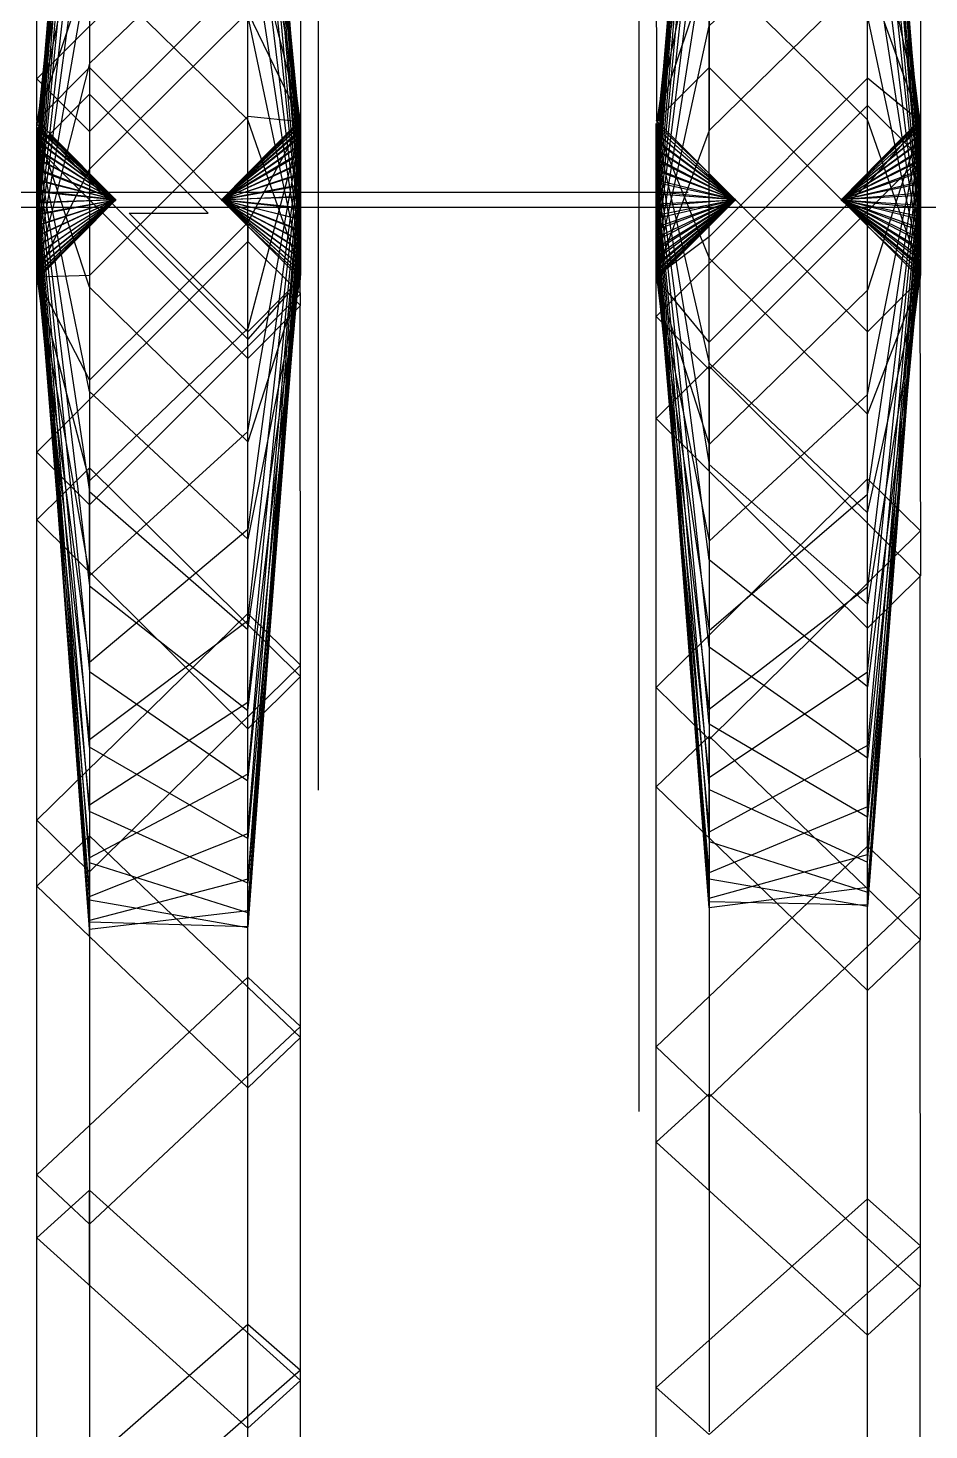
# Model space of a CAD drawing. Header units: millimetres. Extents: x -300 to 383236, y -195106 to -144646.
# Drawn here: x 27720.8 to 27781.1, y -163284 to -163190.1 of the extents above; entities that cross this region are included whole.
import ezdxf

# ---------------------------------------------------------------- set-up
doc = ezdxf.new("R2010")
doc.units = ezdxf.units.MM
doc.header["$LTSCALE"] = 60
doc.layers.add('EQUIPMENT', color=253, linetype='Continuous', lineweight=0)

# ---------------------------------------------------------------- blocks, each defined once
blk = doc.blocks.new('A$Cc6299706')
at = {"layer": 'EQUIPMENT', "lineweight": -3}
blk.add_lwpolyline([(-44964.73458277179, 31713.33238553799, 1.000000487800738), (-43530.33098020428, 32097.67504573001, 1.000000487800748)], format="xyb", close=True, dxfattribs=at)
for points in [[(-43600.99238577711, 31924.17007420801), (-43600.99238577711, 31899.42270725376), (-43604.52898383436, 31902.72999970133), (-43604.52898383436, 31920.66875393684)], [(-43578.3264082032, 31843.49859682722), (-43578.3264082032, 32044.50260261983), (-43599.82821883557, 32044.50260261983), (-43599.82821883557, 31865.00040745961)], [(-43615.12995855958, 31958.21313780152), (-43615.12995855958, 31913.61319671541)], [(-43615.12995855958, 31860.1320729768), (-43618.66655661684, 31905.04069469134), (-43613.36606925422, 31904.5027084532), (-43618.66655661684, 31899.86367958011), (-43615.12995855958, 31868.37825547937), (-43604.52898383436, 31876.3422156931), (-43601.01884411668, 31907.63361197022), (-43606.29287313973, 31904.5027084532), (-43601.01884411668, 31906.9721534807), (-43604.52898383436, 31870.84770050687), (-43615.12995855958, 31863.98617110903), (-43618.66655661684, 31900.2870130134), (-43613.36606925422, 31904.5027084532), (-43618.64009827726, 31904.31750007615), (-43615.12995855958, 31950.14334422945), (-43604.52898383436, 31952.80681708055), (-43600.99238577711, 31906.91041735503), (-43606.29287313973, 31904.5027084532), (-43600.99238577711, 31907.57187584451), (-43604.52898383436, 31951.28105283143), (-43615.12995855958, 31947.15355185689), (-43618.64009827726, 31903.55020822831)], [(-43618.64009827726, 31908.48027883681), (-43613.36606925422, 31904.5027084532), (-43618.64009827726, 31907.91583425908), (-43615.12995855958, 31950.04633031767), (-43604.52898383436, 31945.16917638834), (-43600.99238577711, 31903.15333313461), (-43606.29287313973, 31904.5027084532), (-43600.99238577711, 31902.42131907288), (-43604.52898383436, 31940.81236980409), (-43615.12995855958, 31947.01244071244), (-43618.52544547241, 31909.72382079707)], [(-43576.97703288459, 31909.75909858321), (-43573.63446265092, 31949.31431625593), (-43563.02466847916, 31944.75466240158), (-43559.48807042192, 31903.35618040473), (-43564.79737723107, 31904.5027084532), (-43559.48807042192, 31902.58888855689), (-43563.02466847916, 31940.55660585481), (-43573.63446265092, 31946.50091281389), (-43577.01231067069, 31909.7679180297)], [(-43559.48807042192, 31908.42736215763), (-43563.02466847916, 31946.16577384587), (-43573.63446265092, 31940.08035574238), (-43577.13578292207, 31902.50951353814)], [(-43618.56072325852, 31909.73264024362), (-43615.12995855958, 31943.07896756149), (-43604.52898383436, 31935.68827137201), (-43600.99238577711, 31901.73340224377), (-43606.29287313973, 31904.5027084532), (-43600.99238577711, 31901.10722154037), (-43604.52898383436, 31929.90271445042), (-43615.12995855958, 31938.32528588352), (-43618.59600104463, 31909.73264024362)], [(-43559.48807042192, 31908.92125116313), (-43563.02466847916, 31942.32049516019), (-43573.63446265092, 31934.99153509639), (-43577.13578292207, 31901.78631892295)], [(-43577.0475884568, 31909.7679180297), (-43573.63446265092, 31942.74382859348), (-43563.02466847916, 31935.53834078107), (-43559.48807042192, 31901.87451338822), (-43564.79737723107, 31904.5027084532), (-43559.48807042192, 31901.2130548987), (-43563.02466847916, 31929.83215887823), (-43573.63446265092, 31938.1224386134), (-43577.08286624291, 31909.7679180297)], [(-43573.63446265092, 31942.85848139833), (-43573.63446265092, 31909.13291787978)], [(-43563.02466847916, 31885.82312070941), (-43563.02466847916, 31902.72999970133), (-43563.02466847916, 31920.66875393684), (-43559.48807042192, 31924.16125476146), (-43573.63446265092, 31938.14889695299), (-43577.17106070818, 31934.64757668185)], [(-43604.49370604825, 31902.77409693396), (-43606.29287313973, 31904.5027084532), (-43600.99238577711, 31899.69611009608), (-43604.52898383436, 31909.84729304847), (-43615.12995855958, 31920.22778161052), (-43618.66655661684, 31909.80319581584), (-43618.66655661684, 31934.65639612837)], [(-43615.12995855958, 31933.95084040625), (-43615.12995855958, 31906.54882004742)], [(-43562.98939069307, 31902.77409693396), (-43564.79737723107, 31904.5027084532), (-43559.48807042192, 31899.73138788222), (-43563.02466847916, 31909.84729304847), (-43573.63446265092, 31920.21014271748), (-43577.13578292207, 31909.83847360192), (-43577.17106070818, 31934.64757668185), (-43563.02466847916, 31920.66875393684), (-43563.02466847916, 31927.66257503263), (-43563.02466847916, 31923.54389350461)], [(-43618.64009827726, 31909.80319581584), (-43618.64009827726, 31909.60916799221), (-43615.12995855958, 31932.84840959038), (-43604.52898383436, 31923.57035184417), (-43600.99238577711, 31900.55159640919), (-43606.29287313973, 31904.5027084532), (-43600.99238577711, 31900.07534629673), (-43604.52898383436, 31916.8411141442), (-43615.12995855958, 31926.77181093341), (-43618.64009827726, 31909.77673747625)], [(-43577.10932458249, 31909.7679180297), (-43573.63446265092, 31932.74257623208), (-43563.02466847916, 31923.54389350461), (-43559.48807042192, 31900.63097142793), (-43564.79737723107, 31904.5027084532), (-43559.48807042192, 31900.12826297591), (-43563.02466847916, 31916.83229469768), (-43573.63446265092, 31926.72771370078), (-43577.13578292207, 31909.77673747625), (-43577.13578292207, 31909.60034854572)], [(-43615.12995855958, 31885.69082901151), (-43618.66655661684, 31899.21104053712), (-43613.36606925422, 31904.5027084532), (-43618.64009827726, 31900.29583245992), (-43615.12995855958, 31920.48354555979), (-43604.52898383436, 31930.09674227402), (-43600.99238577711, 31909.67090411791), (-43606.29287313973, 31904.5027084532), (-43600.99238577711, 31909.78555692277), (-43604.52898383436, 31923.78201856081), (-43615.12995855958, 31913.61319671541), (-43618.64009827726, 31899.86367958011), (-43613.36606925422, 31904.5027084532), (-43618.66655661684, 31900.79854091194), (-43615.12995855958, 31860.46721194482)], [(-43559.52334820802, 31909.75909858321), (-43563.02466847916, 31912.63423815092), (-43573.63446265092, 31902.01562453267), (-43577.13578292207, 31899.38742946765), (-43571.86175389904, 31904.5027084532), (-43577.13578292207, 31900.05770740368), (-43573.63446265092, 31916.14437786858), (-43563.02466847916, 31926.09271355085), (-43559.48807042192, 31909.75909858321), (-43564.79737723107, 31904.5027084532), (-43559.52334820802, 31909.83847360192), (-43563.02466847916, 31919.53104533489), (-43573.63446265092, 31909.13291787978), (-43577.13578292207, 31899.66965175651), (-43571.86175389904, 31904.5027084532), (-43577.17106070818, 31899.20222109057), (-43573.63446265092, 31888.1161768064)], [(-43559.48807042192, 31924.16125476146), (-43559.48807042192, 31899.44034614683)], [(-43559.48807042192, 31879.33200806567), (-43563.02466847916, 31875.82186834801), (-43577.17106070818, 31889.86242721869), (-43573.63446265092, 31893.37256693638), (-43573.63446265092, 31906.26659775859), (-43573.63446265092, 31918.15521167671)], [(-43615.12995855958, 31857.87429466595), (-43618.66655661684, 31901.38944382923), (-43613.36606925422, 31904.5027084532), (-43618.64009827726, 31899.5285406121), (-43615.12995855958, 31906.54882004742), (-43604.52898383436, 31917.06160030737), (-43601.01884411668, 31909.82083470888), (-43606.29287313973, 31904.5027084532), (-43601.01884411668, 31909.71500135055), (-43604.52898383436, 31910.06777921163), (-43615.12995855958, 31899.44034614683), (-43618.64009827726, 31899.30805444891), (-43613.36606925422, 31904.5027084532), (-43618.66655661684, 31902.04208287223), (-43615.12995855958, 31856.26915539805)], [(-43559.48807042192, 31907.28083410913), (-43573.63446265092, 31893.14326132667), (-43577.17106070818, 31896.67985938392), (-43563.02466847916, 31910.81743216638), (-43559.48807042192, 31907.28083410913), (-43559.52334820802, 31909.75909858321), (-43564.79737723107, 31904.5027084532), (-43559.52334820802, 31909.57389020613), (-43563.02466847916, 31905.55222258989), (-43573.63446265092, 31894.9600673112), (-43577.13578292207, 31899.21985998364), (-43571.86175389904, 31904.5027084532), (-43577.17106070818, 31899.27277666279), (-43573.63446265092, 31881.64270305571), (-43563.02466847916, 31891.4763859331), (-43559.52334820802, 31908.85069559091), (-43564.79737723107, 31904.5027084532), (-43559.52334820802, 31909.2652095777), (-43563.02466847916, 31898.44374868927), (-43573.63446265092, 31888.1161768064), (-43573.63446265092, 31886.35228750102)], [(-43615.12995855958, 31734.54315443496), (-43615.12995855958, 31734.90475174256), (-43615.12995855958, 31732.90273738101), (-43618.66655661684, 31733.06148741847), (-43618.66655661684, 31734.55197388151), (-43618.66655661684, 31739.64961397399), (-43618.66655661684, 31748.24857433765), (-43618.66655661684, 31760.17246604188), (-43618.66655661684, 31775.15670569097), (-43618.66655661684, 31792.89261265636), (-43618.66655661684, 31812.99213129097), (-43618.66655661684, 31835.04074760801), (-43618.66655661684, 31858.57103094157), (-43618.66655661684, 31883.07145339304), (-43618.66655661684, 31908.02166761739), (-43618.66655661684, 31909.74145969014)], [(-43615.12995855958, 31905.76388930653), (-43618.66655661684, 31909.56507075958)], [(-43615.12995855958, 31855.69589137381), (-43618.66655661684, 31902.75645804089), (-43613.36606925422, 31904.5027084532), (-43618.64009827726, 31899.18458219753), (-43615.12995855958, 31892.43770560452), (-43604.52898383436, 31902.96812475754), (-43601.01884411668, 31909.49451518738), (-43606.29287313973, 31904.5027084532), (-43601.01884411668, 31909.16819566589), (-43604.52898383436, 31895.88610919651), (-43615.12995855958, 31885.69082901151), (-43615.12995855958, 31879.57895256842)], [(-43573.66974043704, 31906.24013941899), (-43571.86175389904, 31904.5027084532), (-43577.17106070818, 31909.34458459642), (-43573.63446265092, 31900.5868741953), (-43563.02466847916, 31890.1534689541), (-43559.5145287615, 31899.17576275101), (-43559.48807042192, 31879.33200806567), (-43573.63446265092, 31893.37256693638), (-43573.63446265092, 31868.60756108905), (-43577.17106070818, 31865.20325472973), (-43563.02466847916, 31851.57720984578), (-43559.48807042192, 31854.98151620514), (-43573.63446265092, 31868.60756108905), (-43573.63446265092, 31844.66276376876), (-43577.17106070818, 31841.43484633997), (-43563.02466847916, 31828.52317662469), (-43559.48807042192, 31831.75109405351), (-43573.63446265092, 31844.66276376876), (-43573.63446265092, 31822.05852232054)], [(-43577.17106070818, 31765.38475893922), (-43577.17106070818, 31780.62476253758), (-43577.17106070818, 31798.66053068491), (-43577.17106070818, 31819.08636884102), (-43577.17106070818, 31841.43484633997), (-43577.17106070818, 31865.20325472973), (-43577.17106070818, 31889.86242721869), (-43577.17106070818, 31909.60916799221), (-43573.63446265092, 31906.26659775859)], [(-43577.02994956374, 31909.58270965265), (-43577.13578292207, 31908.40090381804), (-43571.86175389904, 31904.5027084532), (-43577.13578292207, 31908.90361227009), (-43577.06522734986, 31909.59152909917)], [(-43577.10050513597, 31909.59152909917), (-43577.13578292207, 31909.30048736378), (-43571.86175389904, 31904.5027084532)], [(-43576.98585233111, 31909.58270965265), (-43577.13578292207, 31907.81000090078), (-43571.86175389904, 31904.5027084532)], [(-43617.77579251763, 31908.91243171661), (-43618.66655661684, 31908.02166761739), (-43604.52898383436, 31893.88409483492), (-43600.99238577711, 31897.42069289218), (-43601.01884411668, 31899.16694330449), (-43604.52898383436, 31888.30138518345), (-43615.12995855958, 31898.65541540594), (-43618.66655661684, 31909.28284847074), (-43613.36606925422, 31904.5027084532), (-43618.66655661684, 31907.85409813341), (-43615.12995855958, 31878.67054957619), (-43604.52898383436, 31870.31853371528), (-43601.01884411668, 31899.69611009608), (-43606.29287313973, 31904.5027084532), (-43604.49370604825, 31902.76527748742)], [(-43615.12995855958, 31884.08568974365), (-43615.12995855958, 31886.56395421767), (-43615.12995855958, 31879.57895256842), (-43615.12995855958, 31884.96763439629), (-43604.52898383436, 31875.74249332926), (-43601.01884411668, 31899.41388780724), (-43601.01884411668, 31899.23749887671), (-43604.52898383436, 31881.78381420013), (-43615.12995855958, 31891.67923320322), (-43618.66655661684, 31908.89479282354), (-43613.36606925422, 31904.5027084532), (-43618.66655661684, 31907.22791743001), (-43615.12995855958, 31872.9290898872), (-43604.52898383436, 31865.61776871649), (-43601.01884411668, 31900.08416574328), (-43606.29287313973, 31904.5027084532), (-43601.01884411668, 31900.56041585574), (-43604.52898383436, 31861.74603169122), (-43615.12995855958, 31867.85790813431), (-43618.66655661684, 31906.53118115438), (-43613.36606925422, 31904.5027084532), (-43618.66655661684, 31908.41854271111), (-43615.12995855958, 31884.96763439629)], [(-43615.12995855958, 31856.16332203972), (-43618.66655661684, 31903.49729154915), (-43613.36606925422, 31904.5027084532), (-43618.66655661684, 31899.31687389543), (-43615.12995855958, 31879.34082751222), (-43604.52898383436, 31888.99812145905), (-43601.01884411668, 31908.7448622326), (-43606.29287313973, 31904.5027084532), (-43601.01884411668, 31908.22451488751), (-43604.52898383436, 31882.43645324312), (-43615.12995855958, 31873.52881225104), (-43618.66655661684, 31899.53736005859), (-43613.36606925422, 31904.5027084532), (-43618.66655661684, 31904.26458339697), (-43615.12995855958, 31857.64498905624)], [(-43618.64009827726, 31908.94770950273), (-43613.36606925422, 31904.5027084532), (-43618.64009827726, 31909.32694570337)], [(-43617.80225085722, 31908.88597337705), (-43613.36606925422, 31904.5027084532), (-43617.88162587595, 31908.80659835828)], [(-43617.84634808985, 31908.84187614439), (-43613.36606925422, 31904.5027084532)], [(-43615.12995855958, 31909.0711817541), (-43615.12995855958, 31904.48506956013)], [(-43562.96293235349, 31902.80937472005), (-43564.79737723107, 31904.5027084532), (-43559.52334820802, 31900.01361017105), (-43563.02466847916, 31867.12589407257), (-43573.63446265092, 31874.56068749465), (-43577.17106070818, 31907.27201466264), (-43571.86175389904, 31904.5027084532), (-43577.17106070818, 31908.96534839577), (-43573.63446265092, 31893.55777531343), (-43563.02466847916, 31883.55652295203), (-43559.52334820802, 31899.36097112806), (-43559.52334820802, 31899.17576275101), (-43559.52334820802, 31899.44034614683), (-43563.02466847916, 31871.90603409011), (-43573.63446265092, 31880.39916109543), (-43577.17106070818, 31907.91583425908), (-43571.86175389904, 31904.5027084532), (-43577.17106070818, 31905.02305579827), (-43573.63446265092, 31861.55200386762), (-43563.02466847916, 31858.16533640133), (-43559.52334820802, 31901.71576335073), (-43564.79737723107, 31904.5027084532), (-43559.52334820802, 31902.4301385194), (-43563.02466847916, 31857.20401672991), (-43573.63446265092, 31859.03846160749), (-43577.17106070818, 31904.22048616434), (-43571.86175389904, 31904.5027084532), (-43577.17106070818, 31905.80798653916), (-43573.63446265092, 31865.02686579917)], [(-43573.63446265092, 31868.38707492589), (-43573.63446265092, 31868.60756108905), (-43573.63446265092, 31861.79894837037), (-43573.63446265092, 31868.60756108905), (-43573.63446265092, 31861.79894837037), (-43573.63446265092, 31865.83825487965), (-43563.02466847916, 31872.92027044068), (-43559.52334820802, 31907.07798683904), (-43564.79737723107, 31904.5027084532), (-43559.52334820802, 31906.3459727773), (-43563.02466847916, 31867.9901998322), (-43573.63446265092, 31862.1693651245), (-43573.63446265092, 31861.79894837037), (-43573.63446265092, 31868.60756108905), (-43573.63446265092, 31861.79894837037), (-43573.63446265092, 31868.60756108905), (-43573.63446265092, 31861.79894837037), (-43573.63446265092, 31865.02686579917), (-43563.02466847916, 31860.17617020944), (-43559.52334820802, 31901.07194375429), (-43564.79737723107, 31904.5027084532), (-43559.52334820802, 31900.49867973004), (-43563.02466847916, 31863.1836014751), (-43573.63446265092, 31869.4013112765), (-43577.17106070818, 31906.55763949397), (-43571.86175389904, 31904.5027084532), (-43577.17106070818, 31908.4890982833), (-43573.63446265092, 31886.78444038083)], [(-43559.48807042192, 31908.92125116313), (-43564.79737723107, 31904.5027084532)], [(-43573.63446265092, 31865.83825487965), (-43577.17106070818, 31900.17236020854), (-43571.86175389904, 31904.5027084532), (-43577.17106070818, 31899.45798503987), (-43573.63446265092, 31875.68075720356), (-43563.02466847916, 31884.80006491231), (-43559.52334820802, 31908.33916769236), (-43564.79737723107, 31904.5027084532), (-43559.52334820802, 31907.74826477507), (-43563.02466847916, 31878.57353566437), (-43573.63446265092, 31870.38026984096), (-43577.17106070818, 31899.7666656683), (-43571.86175389904, 31904.5027084532), (-43577.17106070818, 31900.68388810709), (-43573.63446265092, 31862.1693651245)], [(-43559.48807042192, 31908.42736215763), (-43564.79737723107, 31904.5027084532)], [(-43601.01884411668, 31901.12486043344), (-43604.52898383436, 31858.77387821169), (-43615.12995855958, 31863.5540182292), (-43618.66655661684, 31905.79916709264)], [(-43618.66655661684, 31905.79916709264), (-43613.36606925422, 31904.5027084532)], [(-43601.82141375063, 31898.25854031222), (-43604.52898383436, 31895.16291458132), (-43615.12995855958, 31905.76388930653), (-43615.12995855958, 31886.56395421767), (-43618.66655661684, 31883.07145339304), (-43604.52898383436, 31869.10145009456), (-43600.99238577711, 31872.59395091918), (-43615.12995855958, 31886.56395421767), (-43615.12995855958, 31861.94005951479), (-43618.66655661684, 31858.57103094157), (-43604.52898383436, 31845.068458309), (-43600.99238577711, 31848.44630632877), (-43615.12995855958, 31861.94005951479), (-43615.12995855958, 31838.23338725073), (-43618.66655661684, 31835.04074760801), (-43604.52898383436, 31822.29664737677), (-43600.99238577711, 31825.48046757294), (-43615.12995855958, 31838.23338725073), (-43615.12995855958, 31815.92900698441)], [(-43573.6609209905, 31906.24013941899), (-43571.86175389904, 31904.5027084532)], [(-43911.11058399946, 31905.00541690523), (-43575.04557409522, 31905.00541690523)], [(-43665.73594273045, 31904.00000000118), (-43531.87438334647, 31904.00000000118)], [(-43618.64009827726, 31903.55020822831), (-43613.36606925422, 31904.5027084532)], [(-43601.01884411668, 31901.12486043344), (-43606.29287313973, 31904.5027084532)], [(-43601.01884411668, 31901.76868002991), (-43606.29287313973, 31904.5027084532)], [(-43577.13578292207, 31901.78631892295), (-43571.86175389904, 31904.5027084532)], [(-43577.13578292207, 31902.50951353814), (-43571.86175389904, 31904.5027084532)], [(-43604.52898383436, 31876.80964635902), (-43604.52898383436, 31902.72999970133), (-43604.52898383436, 31901.71576335073)], [(-43559.48807042192, 31899.44034614683), (-43563.02466847916, 31902.72999970133)], [(-43601.01884411668, 31901.76868002991), (-43604.52898383436, 31856.78068329663), (-43615.12995855958, 31860.1320729768), (-43615.12995855958, 31855.19318292181)], [(-43559.52334820802, 31899.36097112806), (-43563.02466847916, 31877.42700761587), (-43573.63446265092, 31886.78444038083), (-43573.63446265092, 31886.35228750102), (-43573.63446265092, 31893.37256693638), (-43573.63446265092, 31893.14326132667)], [(-43559.52334820802, 31899.17576275101), (-43559.52334820802, 31899.44034614683)], [(-43559.52334820802, 31899.17576275101), (-43559.52334820802, 31899.44034614683)], [(-43559.52334820802, 31899.17576275101), (-43559.52334820802, 31899.44034614683)], [(-43559.52334820802, 31899.17576275101), (-43559.52334820802, 31899.44034614683)], [(-43559.52334820802, 31899.17576275101), (-43559.52334820802, 31899.44034614683)], [(-43559.52334820802, 31899.17576275101), (-43559.52334820802, 31899.44034614683)], [(-43559.52334820802, 31899.17576275101), (-43559.52334820802, 31899.44034614683)], [(-43559.52334820802, 31899.17576275101), (-43559.52334820802, 31899.44034614683)], [(-43559.52334820802, 31899.17576275101), (-43559.52334820802, 31899.44034614683)], [(-43559.52334820802, 31899.17576275101), (-43559.52334820802, 31899.44034614683)], [(-43559.5145287615, 31899.44034614683), (-43559.5145287615, 31899.17576275101), (-43559.5145287615, 31899.44034614683), (-43559.5145287615, 31899.17576275101), (-43559.52334820802, 31899.44034614683)], [(-43559.48807042192, 31899.25513776975), (-43559.48807042192, 31899.44034614683)], [(-43600.99238577711, 31897.42069289218), (-43601.88314987632, 31898.31145699137)], [(-43563.02466847916, 31861.25214268571), (-43563.02466847916, 31898.44374868927)], [(-43600.99238577711, 31872.59395091918), (-43601.01884411668, 31897.42069289218)], [(-43604.52898383436, 31852.48561283808), (-43604.52898383436, 31895.88610919651)], [(-43604.52898383436, 31893.88409483492), (-43604.52898383436, 31895.16291458132)], [(-43563.02466847916, 31837.65130377996), (-43563.02466847916, 31891.4763859331)], [(-43563.02466847916, 31875.82186834801), (-43563.02466847916, 31890.1534689541)], [(-43604.52898383436, 31829.26401013295), (-43604.52898383436, 31888.99812145905)], [(-43604.52898383436, 31869.10145009456), (-43604.52898383436, 31888.30138518345)], [(-43563.02466847916, 31815.56740967681), (-43563.02466847916, 31884.80006491231)], [(-43563.02466847916, 31851.57720984578), (-43563.02466847916, 31883.55652295203)], [(-43604.52898383436, 31807.64754669573), (-43604.52898383436, 31882.43645324312)], [(-43604.52898383436, 31845.068458309), (-43604.52898383436, 31881.78381420013)], [(-43563.02466847916, 31795.47671048874), (-43563.02466847916, 31878.57353566437)], [(-43559.48807042192, 31854.98151620514), (-43559.50570931497, 31879.33200806567)], [(-43563.02466847916, 31828.52317662469), (-43563.02466847916, 31877.42700761587)], [(-43604.52898383436, 31788.08601429926), (-43604.52898383436, 31876.3422156931)], [(-43604.52898383436, 31822.29664737677), (-43604.52898383436, 31875.74249332926)], [(-43563.02466847916, 31777.85545632815), (-43563.02466847916, 31872.92027044068)], [(-43600.99238577711, 31848.44630632877), (-43601.00120522363, 31872.59395091918)], [(-43563.02466847916, 31807.18893547634), (-43563.02466847916, 31871.90603409011)], [(-43604.52898383436, 31770.99392693031), (-43604.52898383436, 31870.84770050687)], [(-43604.52898383436, 31801.27108685685), (-43604.52898383436, 31870.31853371528)], [(-43563.02466847916, 31763.08288339573), (-43563.02466847916, 31867.9901998322)], [(-43563.02466847916, 31788.04191706663), (-43563.02466847916, 31867.12589407257)], [(-43604.52898383436, 31756.74170134297), (-43604.52898383436, 31866.06756048936)], [(-43604.52898383436, 31782.44156852209), (-43604.52898383436, 31865.61776871649)], [(-43563.02466847916, 31751.50295010603), (-43563.02466847916, 31863.8803377507)], [(-43563.02466847916, 31771.5230937219), (-43563.02466847916, 31863.1836014751)], [(-43615.12995855958, 31855.19318292181), (-43615.12995855958, 31861.94005951479)], [(-43615.12995855958, 31855.19318292181), (-43615.12995855958, 31861.94005951479)], [(-43615.12995855958, 31855.19318292181), (-43615.12995855958, 31861.94005951479)], [(-43615.12995855958, 31855.19318292181), (-43615.12995855958, 31861.94005951479)], [(-43615.12995855958, 31855.19318292181), (-43615.12995855958, 31861.94005951479)], [(-43615.12995855958, 31859.53235061299), (-43615.12995855958, 31861.94005951479)], [(-43604.52898383436, 31745.62919871918), (-43604.52898383436, 31862.09880955228)], [(-43604.52898383436, 31766.20496746626), (-43604.52898383436, 31861.74603169122)], [(-43563.02466847916, 31743.38023985484), (-43563.02466847916, 31860.68769810798)], [(-43563.02466847916, 31758.01170164284), (-43563.02466847916, 31860.17617020944)], [(-43604.52898383436, 31737.88572466864), (-43604.52898383436, 31859.03846160749)], [(-43604.52898383436, 31752.90524210381), (-43604.52898383436, 31858.77387821169)], [(-43563.02466847916, 31738.88232212617), (-43563.02466847916, 31858.47401702976)], [(-43563.02466847916, 31747.79878256477), (-43563.02466847916, 31858.16533640133)], [(-43604.52898383436, 31733.68766812187), (-43604.52898383436, 31856.93943333412)], [(-43563.02466847916, 31738.12384972484), (-43563.02466847916, 31857.30985008822)], [(-43563.02466847916, 31741.11364209747), (-43563.02466847916, 31857.20401672991)], [(-43604.52898383436, 31742.82461472364), (-43604.52898383436, 31856.78068329663)], [(-43604.52898383436, 31733.11440409762), (-43604.52898383436, 31855.85464141129)], [(-43604.52898383436, 31736.18357148896), (-43604.52898383436, 31855.80172473214)], [(-43559.48807042192, 31831.75109405351), (-43559.50570931497, 31854.98151620514)], [(-43600.99238577711, 31825.48046757294), (-43601.00120522363, 31848.44630632877)], [(-43573.63446265092, 31838.20692891117), (-43573.63446265092, 31844.66276376876)], [(-43573.63446265092, 31838.20692891117), (-43573.63446265092, 31844.66276376876)], [(-43573.63446265092, 31838.20692891117), (-43573.63446265092, 31844.66276376876)], [(-43573.63446265092, 31838.20692891117), (-43573.63446265092, 31844.66276376876)], [(-43573.63446265092, 31838.20692891117), (-43573.63446265092, 31844.66276376876)], [(-43573.63446265092, 31838.20692891117), (-43573.63446265092, 31844.66276376876)], [(-43573.63446265092, 31838.20692891117), (-43573.63446265092, 31844.66276376876)], [(-43573.63446265092, 31838.20692891117), (-43573.63446265092, 31844.66276376876)], [(-43573.63446265092, 31838.20692891117), (-43573.63446265092, 31844.66276376876)], [(-43573.63446265092, 31838.20692891117), (-43573.63446265092, 31844.66276376876)], [(-43573.63446265092, 31844.45109705215), (-43573.63446265092, 31844.66276376876)], [(-43615.12995855958, 31831.85692741182), (-43615.12995855958, 31838.23338725073)], [(-43615.12995855958, 31831.85692741182), (-43615.12995855958, 31838.23338725073)], [(-43615.12995855958, 31831.85692741182), (-43615.12995855958, 31838.23338725073)], [(-43615.12995855958, 31831.85692741182), (-43615.12995855958, 31838.23338725073)], [(-43615.12995855958, 31831.85692741182), (-43615.12995855958, 31838.23338725073)], [(-43615.12995855958, 31831.85692741182), (-43615.12995855958, 31838.23338725073)], [(-43615.12995855958, 31831.85692741182), (-43615.12995855958, 31838.23338725073)], [(-43615.12995855958, 31831.85692741182), (-43615.12995855958, 31838.23338725073)], [(-43615.12995855958, 31831.85692741182), (-43615.12995855958, 31838.23338725073)], [(-43615.12995855958, 31831.85692741182), (-43615.12995855958, 31838.23338725073)], [(-43615.12995855958, 31835.94033115376), (-43615.12995855958, 31838.23338725073)], [(-43559.48807042192, 31810.16108895589), (-43559.49688986845, 31831.75109405351)], [(-43600.99238577711, 31733.47600140523), (-43600.99238577711, 31737.04787724859), (-43600.99238577711, 31744.1828094888), (-43600.99238577711, 31754.72204808834), (-43600.99238577711, 31768.44510688404), (-43600.99238577711, 31785.05212469403), (-43600.99238577711, 31804.2079625503), (-43601.00120522363, 31825.48046757294)]]:
    blk.add_lwpolyline(points, dxfattribs=at)
for points in [[(-43613.36606925422, 31904.5027084532), (-43618.64009827726, 31905.10243081705), (-43615.12995855958, 31952.17181693063), (-43604.52898383436, 31953.3095255326), (-43600.99238577711, 31906.19604218636), (-43606.29287313973, 31904.5027084532), (-43600.99238577711, 31905.44638923155), (-43604.52898383436, 31952.77153929447), (-43615.12995855958, 31953.1860532812), (-43618.64009827726, 31905.86090321834)], [(-43613.36606925422, 31904.5027084532), (-43618.64009827726, 31906.59291728005), (-43615.12995855958, 31953.16841438816), (-43604.52898383436, 31951.21049725921), (-43600.99238577711, 31904.67909738373), (-43606.29287313973, 31904.5027084532), (-43600.99238577711, 31903.91180553591), (-43604.52898383436, 31948.66167721296), (-43615.12995855958, 31952.11008080492), (-43618.64009827726, 31907.28965355568)], [(-43571.86175389904, 31904.5027084532), (-43577.13578292207, 31906.42534779604), (-43573.63446265092, 31951.8631363022), (-43563.02466847916, 31950.35501094612), (-43559.48807042192, 31904.94368077956), (-43564.79737723107, 31904.5027084532), (-43559.48807042192, 31904.14111114563), (-43563.02466847916, 31948.04431595608), (-43573.63446265092, 31951.11348334742), (-43577.13578292207, 31907.14854241123)], [(-43571.86175389904, 31904.5027084532), (-43577.13578292207, 31904.86430576078), (-43573.63446265092, 31950.16098312252), (-43563.02466847916, 31951.83667796261), (-43559.48807042192, 31906.48708392175), (-43564.79737723107, 31904.5027084532), (-43559.48807042192, 31905.72861152045), (-43563.02466847916, 31951.62501124597), (-43573.63446265092, 31951.54563622722), (-43577.13578292207, 31905.65805594822)], [(-43571.86175389904, 31904.5027084532), (-43577.13578292207, 31904.06173612685), (-43573.63446265092, 31947.7532742207), (-43563.02466847916, 31950.98119164952), (-43559.48807042192, 31907.20145909041), (-43564.79737723107, 31904.5027084532), (-43559.48807042192, 31907.85409813341), (-43563.02466847916, 31949.07619119973), (-43573.63446265092, 31944.36660675438), (-43577.13578292207, 31903.26798593947)], [(-43613.36606925422, 31904.5027084532), (-43618.64009827726, 31902.07736065834), (-43615.12995855958, 31938.51931370712), (-43604.52898383436, 31945.29264863972), (-43600.99238577711, 31908.68312610693), (-43606.29287313973, 31904.5027084532), (-43600.99238577711, 31908.17159820836), (-43604.52898383436, 31948.75869112475), (-43615.12995855958, 31943.2465370455), (-43618.64009827726, 31902.80055527353)], [(-43613.36606925422, 31904.5027084532), (-43618.64009827726, 31900.81617980498), (-43615.12995855958, 31927.01875543616), (-43604.52898383436, 31935.86466030254), (-43600.99238577711, 31909.45041795475), (-43606.29287313973, 31904.5027084532), (-43600.99238577711, 31909.11527898673), (-43604.52898383436, 31940.97111984158), (-43615.12995855958, 31933.0777152001), (-43618.64009827726, 31901.41590216882)], [(-43571.86175389904, 31904.5027084532), (-43577.13578292207, 31901.13367987996), (-43573.63446265092, 31929.22361706787), (-43563.02466847916, 31937.61091071485), (-43559.48807042192, 31909.30930681033), (-43564.79737723107, 31904.5027084532), (-43559.48807042192, 31909.59152909917), (-43563.02466847916, 31932.1693122078), (-43573.63446265092, 31922.89125446162), (-43577.13578292207, 31900.55159640919)], [(-43600.99238577711, 31923.16465730396), (-43615.12995855958, 31909.0711817541), (-43618.66655661684, 31912.59014091828), (-43604.52898383436, 31926.69243591467)], [(-43601.88314987632, 31898.31145699137), (-43604.52898383436, 31895.66562303332), (-43612.47530515502, 31903.61194435398), (-43607.18363723892, 31903.61194435398), (-43615.12995855958, 31911.55826567464), (-43617.77579251763, 31908.91243171661), (-43618.66655661684, 31909.80319581584), (-43615.12995855958, 31913.33979387309), (-43600.99238577711, 31899.20222109057)], [(-43573.63446265092, 31913.33979387309), (-43559.48807042192, 31899.20222109057), (-43563.02466847916, 31895.66562303332), (-43577.17106070818, 31909.80319581584)], [(-43617.77579251763, 31908.91243171661), (-43613.36606925422, 31904.5027084532)], [(-43615.12995855958, 31855.19318292181), (-43615.12995855958, 31857.87429466595), (-43604.52898383436, 31862.09880955228), (-43601.01884411668, 31905.50812535726), (-43606.29287313973, 31904.5027084532), (-43601.01884411668, 31906.25777831204), (-43604.52898383436, 31866.06756048936), (-43615.12995855958, 31860.46721194482)], [(-43615.12995855958, 31855.19318292181), (-43615.12995855958, 31855.69589137381), (-43604.52898383436, 31856.93943333412), (-43601.01884411668, 31903.96472221507), (-43606.29287313973, 31904.5027084532), (-43601.01884411668, 31904.74083350944), (-43604.52898383436, 31859.03846160749), (-43615.12995855958, 31856.26915539805)], [(-43571.86175389904, 31904.5027084532), (-43577.17106070818, 31901.94506896044), (-43573.63446265092, 31857.76846130761), (-43563.02466847916, 31860.68769810798), (-43559.52334820802, 31904.78493074207), (-43564.79737723107, 31904.5027084532), (-43559.52334820802, 31905.57868092948), (-43563.02466847916, 31863.8803377507), (-43573.63446265092, 31859.46179504077), (-43577.17106070818, 31901.27479102441)], [(-43615.12995855958, 31855.19318292181), (-43615.12995855958, 31857.64498905624), (-43604.52898383436, 31855.80172473214), (-43601.01884411668, 31902.45659685899), (-43606.29287313973, 31904.5027084532), (-43601.01884411668, 31903.19743036725), (-43604.52898383436, 31855.85464141129), (-43615.12995855958, 31856.16332203972)], [(-43571.86175389904, 31904.5027084532), (-43577.17106070818, 31903.43555542345), (-43573.63446265092, 31857.54797514445), (-43563.02466847916, 31857.30985008822), (-43559.52334820802, 31903.1886109207), (-43564.79737723107, 31904.5027084532), (-43559.52334820802, 31903.98236110814), (-43563.02466847916, 31858.47401702976), (-43573.63446265092, 31857.12464171117), (-43577.17106070818, 31902.66826357563)], [(-43618.66655661684, 31887.61346835435), (-43604.52898383436, 31901.71576335073), (-43600.99238577711, 31898.19680418652), (-43615.12995855958, 31884.08568974365)], [(-43559.52334820802, 31899.44034614683), (-43559.52334820802, 31899.17576275101)], [(-43559.48807042192, 31882.33943933134), (-43563.02466847916, 31885.82312070941), (-43577.17106070818, 31871.87075630399), (-43573.63446265092, 31868.38707492589)], [(-43600.99238577711, 31873.35242332048), (-43615.12995855958, 31859.53235061299), (-43618.66655661684, 31862.98957365147), (-43604.52898383436, 31876.80964635902)], [(-43615.12995855958, 31861.94005951479), (-43615.12995855958, 31855.19318292181)], [(-43615.12995855958, 31861.94005951479), (-43615.12995855958, 31855.19318292181)], [(-43577.17106070818, 31847.81130617885), (-43563.02466847916, 31861.25214268571), (-43559.48807042192, 31857.89193355899), (-43573.63446265092, 31844.45109705215)], [(-43618.66655661684, 31839.2476236013), (-43604.52898383436, 31852.48561283808), (-43600.99238577711, 31849.17832039051), (-43615.12995855958, 31835.94033115376)], [(-43573.63446265092, 31844.66276376876), (-43573.63446265092, 31838.20692891117)], [(-43573.63446265092, 31844.66276376876), (-43573.63446265092, 31838.20692891117)], [(-43615.12995855958, 31838.23338725073), (-43615.12995855958, 31831.85692741182)], [(-43615.12995855958, 31838.23338725073), (-43615.12995855958, 31831.85692741182)], [(-43577.17106070818, 31825.02185635357), (-43563.02466847916, 31837.65130377996), (-43559.48807042192, 31834.49394192336), (-43573.63446265092, 31821.86449449697)], [(-43618.66655661684, 31816.89032665583), (-43604.52898383436, 31829.26401013295), (-43600.99238577711, 31826.16838440204), (-43615.12995855958, 31813.7947009249)]]:
    blk.add_lwpolyline(points, close=True, dxfattribs=at)
for centre, radius, start, end in [((-44247.53287522933, 31905.50406548548), 742.5013426759994, 14.99979961845801, 194.9998555176071), ((-44247.53287522933, 31905.50406548548), 742.5013426759994, 14.99979961845801, 194.9998555176071), ((-44247.53287522933, 31905.50406548548), 742.5013426759994, 14.99979961845801, 194.9998555176071), ((-44247.53287522933, 31905.50406548548), 742.5013426759994, 14.99979961845801, 194.9998555176071), ((-44247.53268774675, 31905.50336578251), 742.5013426760025, 194.999799618458, 14.99985551760711), ((-44247.53268774675, 31905.50336578251), 742.5013426760025, 194.999799618458, 14.99985551760711), ((-44247.53268774675, 31905.50336578251), 742.5013426760025, 194.999799618458, 14.99985551760711), ((-44247.53268774675, 31905.50336578251), 742.5013426760025, 194.999799618458, 14.99985551760711)]:
    blk.add_arc(centre, radius, start, end, dxfattribs=at)
blk = doc.blocks.new('A$C44261593')
h = blk.add_hatch()
h.set_pattern_fill('ANSI31', color=253, scale=100)
h.set_pattern_definition([(45, (0, -50460), (-224.5064030267288, 224.5064030267288), [])])
edge = h.paths.add_edge_path()
edge.add_line((-58347.03448275906, -14255.99999999784), (-58347.03448275906, -14055.99999999784))
edge.add_line((-58347.03448275906, -14055.99999999784), (-57547.03448275907, -14055.99999999784))
edge.add_line((-57547.03448275907, -14055.99999999784), (-57547.03448275903, -15055.99999999784))
edge.add_line((-57547.03448275904, -15055.99999999783), (-60547.03448275929, -15055.99999999783))
edge.add_line((-60547.03448275929, -15055.99999999783), (-60547.03448275928, -31055.99999999888))
edge.add_line((-60547.03448275928, -31055.99999999888), (-57647.03468275907, -31055.99999999888))
edge.add_line((-57647.03468275907, -31055.99999999887), (-57647.03468275905, -32267.99999999769))
edge.add_line((-57647.03468275907, -32267.99999999769), (-43347.03448275926, -32267.99999999769))
edge.add_line((-43347.03448275926, -32267.99999999769), (-43347.03448275928, -29255.99999999888))
edge.add_line((-43347.03448275926, -29255.99999999888), (-34347.0344827582, -29255.99999999888))
edge.add_line((-34347.0344827582, -29255.99999999888), (-34347.0344827582, -14205.99999999763))
edge.add_line((-34347.0344827582, -14205.99999999763), (-33547.03448275823, -14205.99999999762))
edge.add_line((-33547.03448275823, -14205.99999999762), (-33547.03448275822, -29255.99999999888))
edge.add_line((-33547.03448275822, -29255.99999999888), (-30497.0344827582, -29255.99999999888))
edge.add_line((-30497.0344827582, -29255.99999999888), (-30497.0344827582, -30055.99999999888))
edge.add_line((-30497.0344827582, -30055.99999999888), (-30547.03448275923, -30055.99999999888))
edge.add_line((-30547.03448275923, -30055.99999999888), (-30547.03448275923, -34905.9999999999))
edge.add_line((-30547.03448275923, -34905.9999999999), (-30569.23641186631, -34905.9999999999))
edge.add_arc((-31589.7226567235, -35133.68817394561), 1045.578347374057, 12.57767129039533, 76.57872908946486)
edge.add_line((-31347.03448275924, -34116.66480611409), (-31347.03448275923, -30055.99999999888))
edge.add_line((-31347.03448275925, -30055.99999999888), (-42547.03448275928, -30055.99999999888))
edge.add_line((-42547.03448275928, -30055.99999999888), (-42547.03448275928, -34905.9999999999))
edge.add_line((-42547.03448275928, -34905.9999999999), (-43347.03448275928, -34905.9999999999))
edge.add_line((-43347.03448275928, -34905.9999999999), (-43347.03448275928, -33067.9999999977))
edge.add_line((-43347.03448275928, -33067.9999999977), (-57647.03468275907, -33067.99999999772))
edge.add_line((-57647.03468275905, -33067.99999999772), (-57647.03468275908, -34905.99999999993))
edge.add_line((-57647.03468275908, -34905.99999999993), (-58447.03468275908, -34905.99999999993))
edge.add_line((-58447.03468275908, -34905.99999999993), (-58447.03468275907, -31855.99999999887))
edge.add_line((-58447.03468275907, -31855.99999999887), (-66197.03448276047, -31855.99999999887))
edge.add_line((-66197.03448276047, -31855.99999999887), (-66197.03448276047, -31055.99999999887))
edge.add_line((-66197.03448276047, -31055.99999999887), (-61347.03448275925, -31055.99999999888))
edge.add_line((-61347.03448275925, -31055.99999999887), (-61347.03448275926, -14255.99999999784))
edge.add_line((-61347.03448275926, -14255.99999999784), (-58347.03448275905, -14255.99999999785))

msp = doc.modelspace()

# ---------------------------------------------------------------- block references
for name, p in [('A$C44261593', (71340, -144646.1343434664)), ('A$Cc6299706', (71340, -195106.1343434664))]:
    msp.add_blockref(name, p)

doc.saveas('drawing.dxf')
